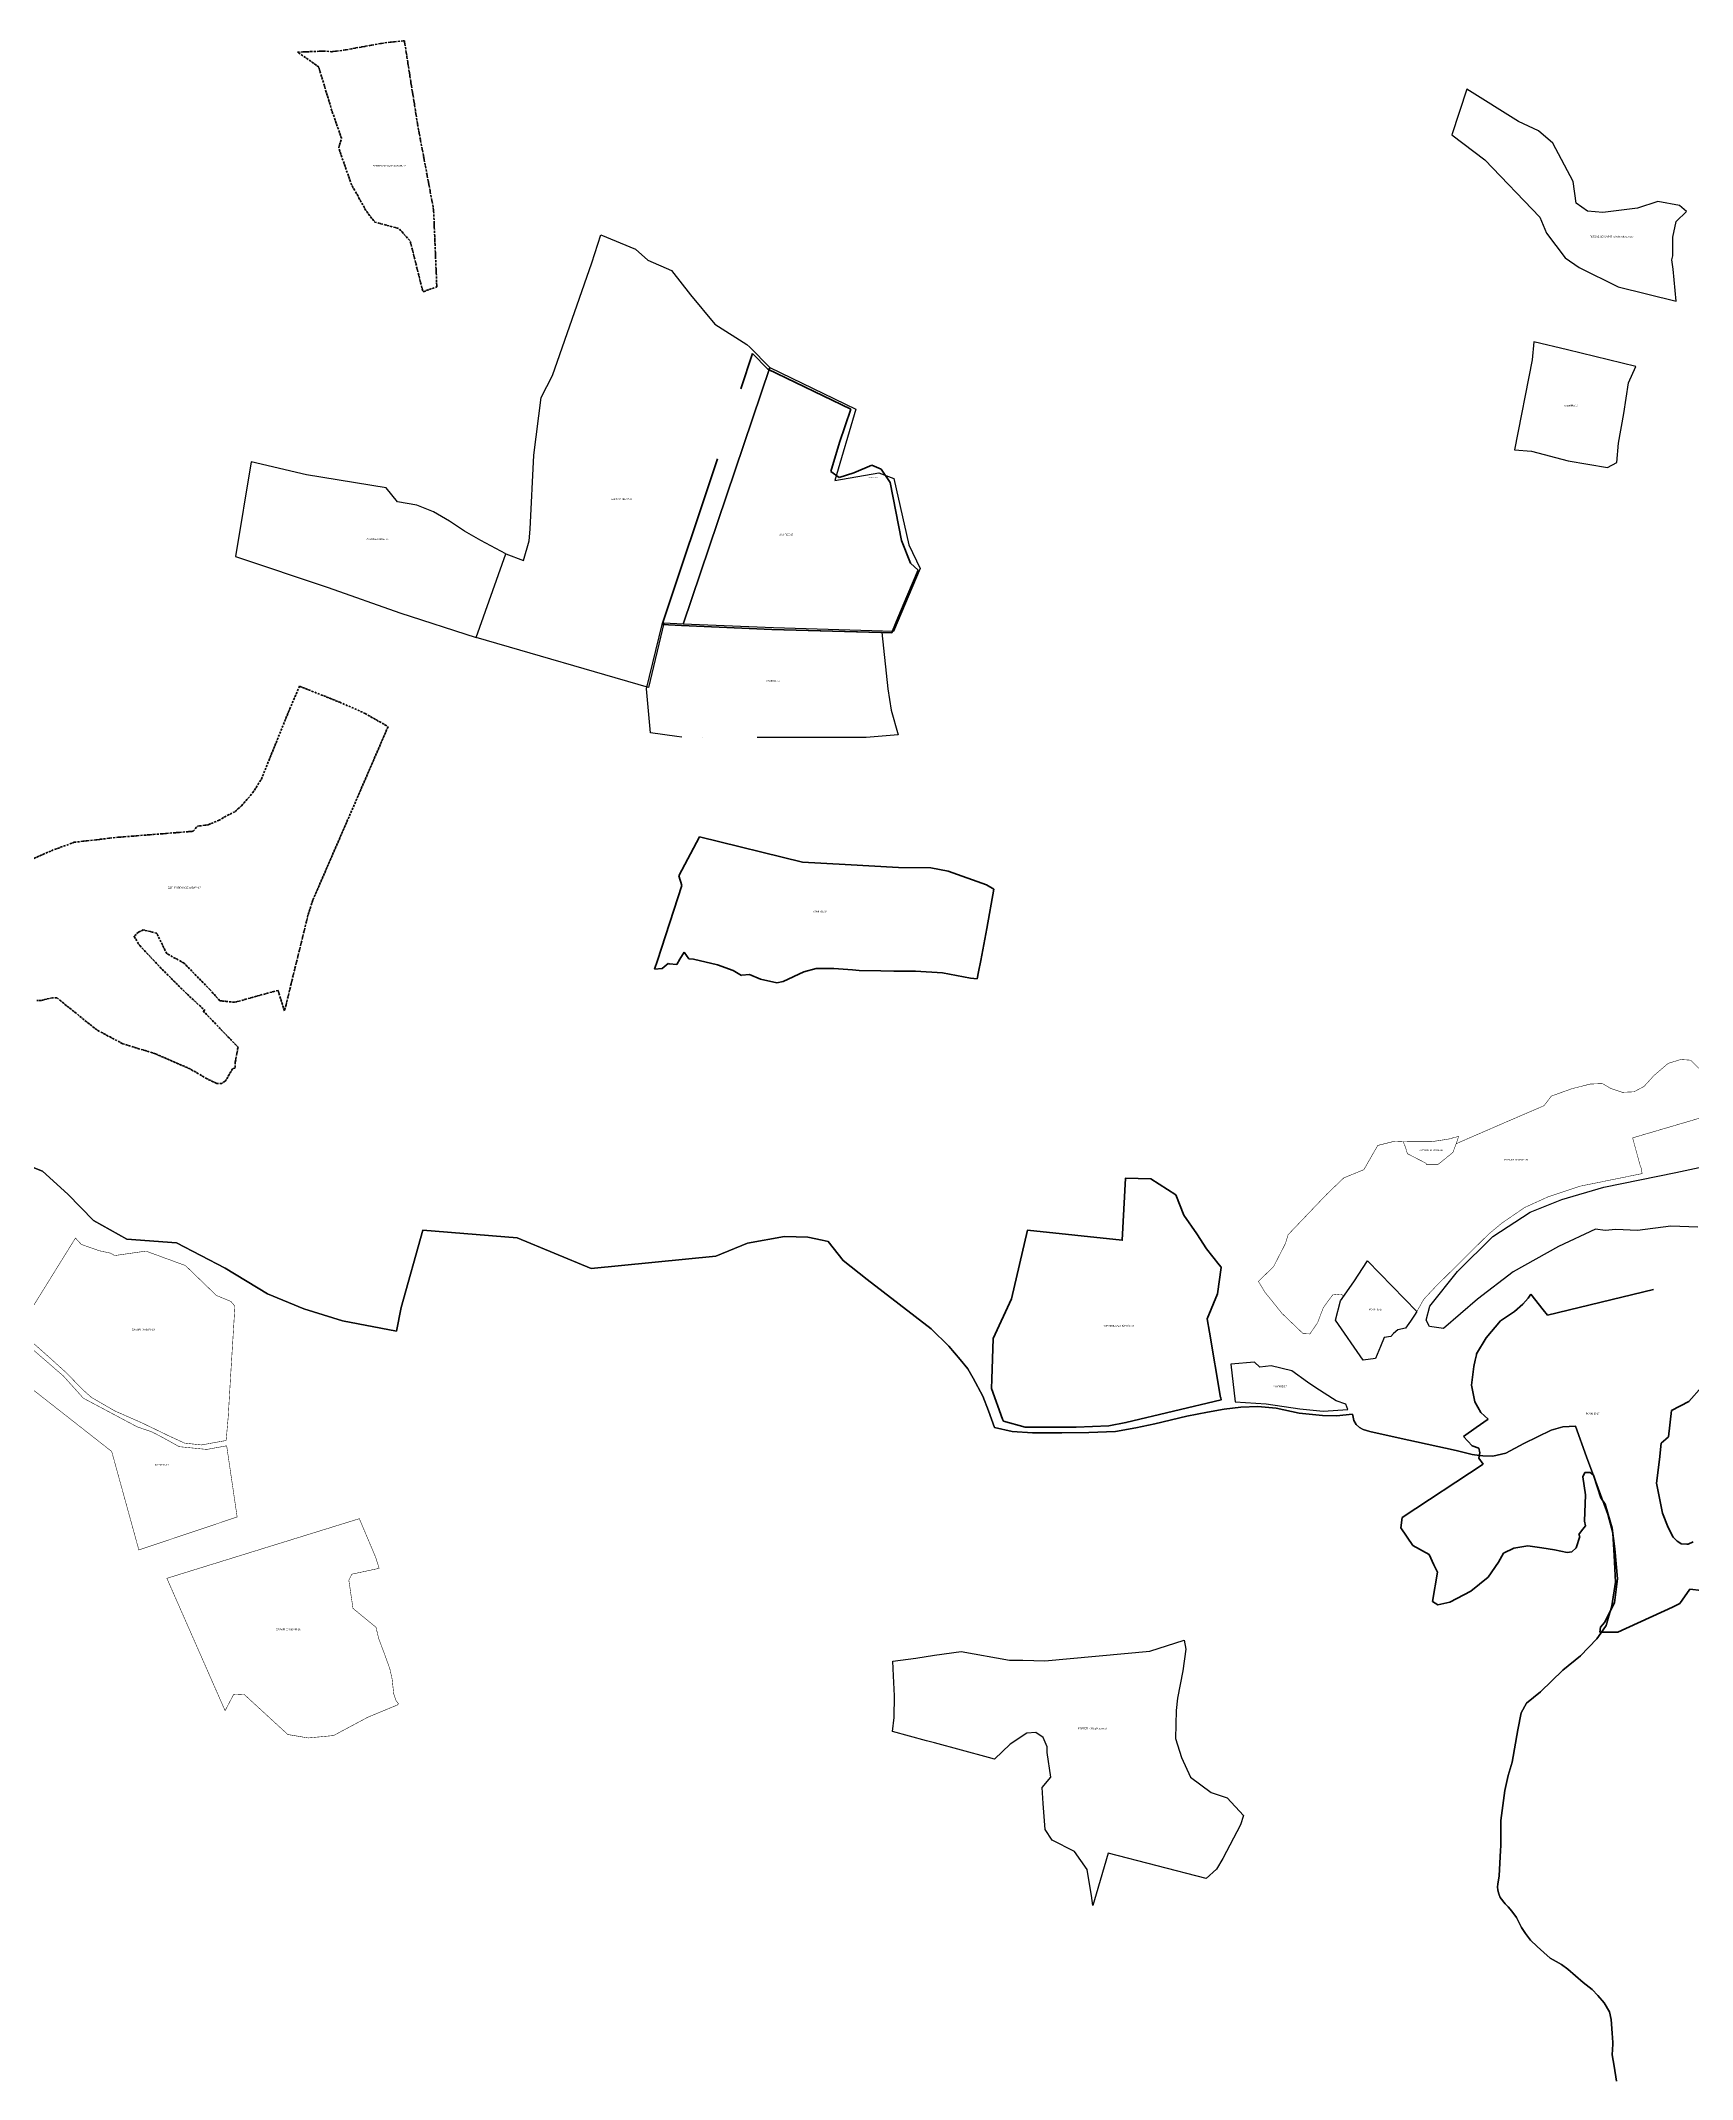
# Model space of a CAD drawing. Header units: metres. Extents: x 245125 to 394351, y 270578 to 4233311.
# Drawn here: x 270752 to 271713, y 4193052 to 4194238 of the extents above; entities that cross this region are included whole.
import ezdxf
from ezdxf.lldxf.tags import DXFTag

# ---------------------------------------------------------------- set-up
doc = ezdxf.new("R2010")
doc.units = ezdxf.units.M
for name, pattern in [('ACAD_ISO10W100', [18, 12, -3, 0, -3]), ('DASHDOT', [25.4, 12.7, -6.35, 0, -6.35]), ('t-orio', [0.79, 0.5, -0.12, 0.05, -0.12])]:
    doc.linetypes.add(name, pattern=pattern)
for name, color, linetype in [('ASTOTA', 7, 'Continuous'), ('topo2008', 42, 'Continuous'), ('topo2009', 98, 'Continuous'), ('topo2011', 23, 'Continuous'), ('topo2017', 2, 'Continuous'), ('topo2019', 6, 'Continuous'), ('topo2020', 3, 'Continuous'), ('topo2026', 192, 'Continuous')]:
    doc.layers.add(name, color=color, linetype=linetype)
doc.styles.get("Standard").update_dxf_attribs({"font": 'arial.ttf'})
tags = doc.linetypes.add('HIDDEN', pattern=[0.375, 0.25, -0.125]).pattern_tags.tags
tags[6:7] = [DXFTag(74, 4), DXFTag(75, 0), DXFTag(340, '0'), DXFTag(46, 1.0), DXFTag(50, 0.0), DXFTag(44, 0.0), DXFTag(45, 0.0)]
tags[4:5] = [DXFTag(74, 4), DXFTag(75, 0), DXFTag(340, '0'), DXFTag(46, 1.0), DXFTag(50, 0.0), DXFTag(44, 0.0), DXFTag(45, 0.0)]

msp = doc.modelspace()

# ---------------------------------------------------------------- linework, layer by layer
at = {"color": 1, "linetype": 'DASHDOT', "lineweight": 30, "ltscale": 5}
msp.add_line((271177.2, 4193895.4), (271124.6, 4193897.7), dxfattribs=at)
at = {"layer": 'ASTOTA', "color": 253, "linetype": 'HIDDEN', "ltscale": 300}
for points in [[(270714.5, 4193595.2), (270752.7, 4193580.2), (270767.4, 4193566.9), (270782.4, 4193551.5), (270801.8, 4193540.6), (270830.8, 4193538.6), (270859.1, 4193523.7), (270883.7, 4193508.9), (270904.9, 4193500.2), (270927.3, 4193493.1), (270958.7, 4193487.2), (270961.5, 4193500.9), (270974.1, 4193545.8), (271029, 4193541.4), (271072.1, 4193523.6), (271144.5, 4193530.7), (271162.9, 4193538.4), (271184.6, 4193542.2), (271198.1, 4193541.8), (271206.4, 4193540), (271210, 4193539.2), (271218.6, 4193528.2), (271232.6, 4193517.2), (271269.8, 4193488.4), (271280.1, 4193478.4), (271286.8, 4193470.7), (271291.2, 4193465.2), (271294.4, 4193459.7), (271299.9, 4193449.2), (271303.2, 4193440.7), (271306.7, 4193431.1), (271317, 4193428.8), (271328.8, 4193427.9), (271346, 4193427.9), (271361.6, 4193428.2), (271377.1, 4193428.7), (271388.9, 4193430.8), (271400.1, 4193433.2), (271418.7, 4193437.6), (271430.7, 4193439.9), (271440.3, 4193441.8), (271450, 4193442.9), (271459.9, 4193443.3), (271470.7, 4193442.3), (271484.1, 4193439.4), (271497.7, 4193438), (271505.8, 4193437.8), (271515.1, 4193438.9), (271515.5, 4193437), (271515.8, 4193435.2), (271517.3, 4193432.8), (271519.2, 4193431.1), (271521.2, 4193429.8), (271525.1, 4193428.7), (271541.7, 4193425.1), (271575.4, 4193417.7), (271584.8, 4193415.4), (271586, 4193415.2), (271591, 4193414.5), (271596.7, 4193414.3), (271604.3, 4193416.2), (271614.7, 4193421.8), (271630.6, 4193429.5), (271637.4, 4193431.4), (271644.9, 4193431.9), (271651.3, 4193413.9), (271657.3, 4193397.9), (271663.7, 4193380.4), (271666.6, 4193369.5), (271667.4, 4193356.5), (271668.1, 4193341.1), (271665.9, 4193327.2), (271662.7, 4193315.8), (271659.5, 4193311.3), (271657.2, 4193308.1), (271647.7, 4193298.1), (271637.4, 4193289.9), (271624.5, 4193277.3), (271616.3, 4193270.6), (271613.2, 4193265.1), (271611.3, 4193255.1), (271607.9, 4193236.4), (271605.7, 4193228.5), (271603.7, 4193219.8), (271601.4, 4193202.4), (271601.4, 4193187.7), (271601.2, 4193185), (271600.4, 4193170.2), (271599.7, 4193165.4), (271599.4, 4193163.7), (271599.6, 4193161.8), (271600.2, 4193159.7), (271601.1, 4193157.5), (271604, 4193153.9), (271605.7, 4193152.1), (271607.8, 4193149.7), (271610.5, 4193145.9), (271613.5, 4193140.2), (271615.7, 4193136.7), (271618.7, 4193132.8), (271622.5, 4193129.1), (271626.4, 4193125.5), (271630.2, 4193122.3), (271633.6, 4193120.3), (271636.7, 4193118.5), (271640.4, 4193115.9), (271649.4, 4193108.1), (271654.5, 4193104), (271657.9, 4193100.5), (271661.5, 4193096.3), (271664.7, 4193091.1), (271665.6, 4193086.5), (271666.2, 4193078.7), (271666.5, 4193073.1), (271666.5, 4193072.2), (271666.2, 4193066.1), (271667.3, 4193059.5), (271668.8, 4193050.7)], [(271668.8, 4193050.7), (271667.3, 4193059.5), (271666.2, 4193066.1), (271666.5, 4193072.2), (271666.5, 4193073.1), (271666.2, 4193078.7), (271665.6, 4193086.5), (271664.7, 4193091.1), (271661.5, 4193096.3), (271657.9, 4193100.5), (271654.5, 4193104), (271649.4, 4193108.1), (271640.4, 4193115.9), (271636.7, 4193118.5), (271633.6, 4193120.3), (271630.2, 4193122.3), (271626.4, 4193125.5), (271622.5, 4193129.1), (271618.7, 4193132.8), (271615.7, 4193136.7), (271613.5, 4193140.2), (271610.5, 4193145.9), (271607.8, 4193149.7), (271605.7, 4193152.1), (271604, 4193153.9), (271601.1, 4193157.5), (271600.2, 4193159.7), (271599.6, 4193161.8), (271599.4, 4193163.7), (271599.7, 4193165.4), (271600.4, 4193170.2), (271601.2, 4193185), (271601.4, 4193187.7), (271601.4, 4193202.4), (271603.7, 4193219.8), (271605.7, 4193228.5), (271607.9, 4193236.4), (271611.3, 4193255.1), (271613.2, 4193265.1), (271616.3, 4193270.6), (271624.5, 4193277.3), (271637.4, 4193289.9), (271647.7, 4193298.1), (271657.2, 4193308.1), (271659.5, 4193311.3), (271662.7, 4193315.8), (271665.9, 4193327.2), (271668.1, 4193341.1), (271667.4, 4193356.5), (271666.6, 4193369.5), (271663.7, 4193380.4), (271657.3, 4193397.9), (271651.3, 4193413.9), (271644.9, 4193431.9), (271637.4, 4193431.4), (271630.6, 4193429.5), (271614.7, 4193421.8), (271604.3, 4193416.2), (271596.7, 4193414.3), (271591, 4193414.5), (271586, 4193415.2), (271584.8, 4193415.4), (271575.4, 4193417.7), (271541.7, 4193425.1), (271525.1, 4193428.7), (271521.2, 4193429.8), (271519.2, 4193431.1), (271517.3, 4193432.8), (271515.8, 4193435.2), (271515.5, 4193437), (271515.1, 4193438.9), (271505.8, 4193437.8), (271497.7, 4193438), (271484.1, 4193439.4), (271470.7, 4193442.3), (271459.9, 4193443.3), (271450, 4193442.9), (271440.3, 4193441.8), (271430.7, 4193439.9), (271418.7, 4193437.6), (271400.1, 4193433.2), (271388.9, 4193430.8), (271377.1, 4193428.7), (271361.6, 4193428.2), (271346, 4193427.9), (271328.8, 4193427.9), (271317, 4193428.8), (271306.7, 4193431.1), (271303.2, 4193440.7), (271299.9, 4193449.2), (271294.4, 4193459.7), (271291.2, 4193465.2), (271286.8, 4193470.7), (271280.1, 4193478.4), (271269.8, 4193488.4), (271232.6, 4193517.2), (271218.6, 4193528.2), (271210, 4193539.2), (271206.4, 4193540), (271198.1, 4193541.8), (271184.6, 4193542.2), (271162.9, 4193538.4), (271144.5, 4193530.7), (271072.1, 4193523.6), (271029, 4193541.4), (270974.1, 4193545.8), (270961.5, 4193500.9), (270958.7, 4193487.2), (270927.3, 4193493.1), (270904.9, 4193500.2), (270883.7, 4193508.9), (270859.1, 4193523.7), (270830.8, 4193538.6), (270801.8, 4193540.6), (270782.4, 4193551.5), (270767.4, 4193566.9), (270752.7, 4193580.2), (270714.5, 4193595.2)], [(270714.5, 4193595.2), (270752.7, 4193580.2), (270767.4, 4193566.9), (270782.4, 4193551.5), (270801.8, 4193540.6), (270830.8, 4193538.6), (270859.1, 4193523.7), (270883.7, 4193508.9), (270904.9, 4193500.2), (270927.3, 4193493.1), (270958.7, 4193487.2), (270961.5, 4193500.9), (270974.1, 4193545.8), (271029, 4193541.4), (271072.1, 4193523.6), (271144.5, 4193530.7), (271162.9, 4193538.4), (271184.6, 4193542.2), (271198.1, 4193541.8), (271206.4, 4193540), (271210, 4193539.2), (271218.6, 4193528.2), (271232.6, 4193517.2), (271269.8, 4193488.4), (271280.1, 4193478.4), (271286.8, 4193470.7), (271291.2, 4193465.2), (271294.4, 4193459.7), (271299.9, 4193449.2), (271303.2, 4193440.7), (271306.7, 4193431.1), (271317, 4193428.8), (271328.8, 4193427.9), (271346, 4193427.9), (271361.6, 4193428.2), (271377.1, 4193428.7), (271388.9, 4193430.8), (271400.1, 4193433.2), (271418.7, 4193437.6), (271430.7, 4193439.9), (271440.3, 4193441.8), (271450, 4193442.9), (271459.9, 4193443.3), (271470.7, 4193442.3), (271484.1, 4193439.4), (271497.7, 4193438), (271505.8, 4193437.8), (271515.1, 4193438.9), (271515.5, 4193437), (271515.8, 4193435.2), (271517.3, 4193432.8), (271519.2, 4193431.1), (271521.2, 4193429.8), (271525.1, 4193428.7), (271541.7, 4193425.1), (271575.4, 4193417.7), (271584.8, 4193415.4), (271586, 4193415.2), (271591, 4193414.5), (271596.7, 4193414.3), (271604.3, 4193416.2), (271614.7, 4193421.8), (271630.6, 4193429.5), (271637.4, 4193431.4), (271644.9, 4193431.9), (271651.3, 4193413.9), (271657.3, 4193397.9), (271663.7, 4193380.4), (271666.6, 4193369.5), (271667.4, 4193356.5), (271668.1, 4193341.1), (271665.9, 4193327.2), (271662.7, 4193315.8), (271659.5, 4193311.3), (271657.2, 4193308.1), (271647.7, 4193298.1), (271637.4, 4193289.9), (271624.5, 4193277.3), (271616.3, 4193270.6), (271613.2, 4193265.1), (271611.3, 4193255.1), (271607.9, 4193236.4), (271605.7, 4193228.5), (271603.7, 4193219.8), (271601.4, 4193202.4), (271601.4, 4193187.7), (271601.2, 4193185), (271600.4, 4193170.2), (271599.7, 4193165.4), (271599.4, 4193163.7), (271599.6, 4193161.8), (271600.2, 4193159.7), (271601.1, 4193157.5), (271604, 4193153.9), (271605.7, 4193152.1), (271607.8, 4193149.7), (271610.5, 4193145.9), (271613.5, 4193140.2), (271615.7, 4193136.7), (271618.7, 4193132.8), (271622.5, 4193129.1), (271626.4, 4193125.5), (271630.2, 4193122.3), (271633.6, 4193120.3), (271636.7, 4193118.5), (271640.4, 4193115.9), (271649.4, 4193108.1), (271654.5, 4193104), (271657.9, 4193100.5), (271661.5, 4193096.3), (271664.7, 4193091.1), (271665.6, 4193086.5), (271666.2, 4193078.7), (271666.5, 4193073.1), (271666.5, 4193072.2), (271666.2, 4193066.1), (271667.3, 4193059.5), (271668.8, 4193050.7)], [(271668.8, 4193050.7), (271667.3, 4193059.5), (271666.2, 4193066.1), (271666.5, 4193072.2), (271666.5, 4193073.1), (271666.2, 4193078.7), (271665.6, 4193086.5), (271664.7, 4193091.1), (271661.5, 4193096.3), (271657.9, 4193100.5), (271654.5, 4193104), (271649.4, 4193108.1), (271640.4, 4193115.9), (271636.7, 4193118.5), (271633.6, 4193120.3), (271630.2, 4193122.3), (271626.4, 4193125.5), (271622.5, 4193129.1), (271618.7, 4193132.8), (271615.7, 4193136.7), (271613.5, 4193140.2), (271610.5, 4193145.9), (271607.8, 4193149.7), (271605.7, 4193152.1), (271604, 4193153.9), (271601.1, 4193157.5), (271600.2, 4193159.7), (271599.6, 4193161.8), (271599.4, 4193163.7), (271599.7, 4193165.4), (271600.4, 4193170.2), (271601.2, 4193185), (271601.4, 4193187.7), (271601.4, 4193202.4), (271603.7, 4193219.8), (271605.7, 4193228.5), (271607.9, 4193236.4), (271611.3, 4193255.1), (271613.2, 4193265.1), (271616.3, 4193270.6), (271624.5, 4193277.3), (271637.4, 4193289.9), (271647.7, 4193298.1), (271657.2, 4193308.1), (271659.5, 4193311.3), (271662.7, 4193315.8), (271665.9, 4193327.2), (271668.1, 4193341.1), (271667.4, 4193356.5), (271666.6, 4193369.5), (271663.7, 4193380.4), (271657.3, 4193397.9), (271651.3, 4193413.9), (271644.9, 4193431.9), (271637.4, 4193431.4), (271630.6, 4193429.5), (271614.7, 4193421.8), (271604.3, 4193416.2), (271596.7, 4193414.3), (271591, 4193414.5), (271586, 4193415.2), (271584.8, 4193415.4), (271575.4, 4193417.7), (271541.7, 4193425.1), (271525.1, 4193428.7), (271521.2, 4193429.8), (271519.2, 4193431.1), (271517.3, 4193432.8), (271515.8, 4193435.2), (271515.5, 4193437), (271515.1, 4193438.9), (271505.8, 4193437.8), (271497.7, 4193438), (271484.1, 4193439.4), (271470.7, 4193442.3), (271459.9, 4193443.3), (271450, 4193442.9), (271440.3, 4193441.8), (271430.7, 4193439.9), (271418.7, 4193437.6), (271400.1, 4193433.2), (271388.9, 4193430.8), (271377.1, 4193428.7), (271361.6, 4193428.2), (271346, 4193427.9), (271328.8, 4193427.9), (271317, 4193428.8), (271306.7, 4193431.1), (271303.2, 4193440.7), (271299.9, 4193449.2), (271294.4, 4193459.7), (271291.2, 4193465.2), (271286.8, 4193470.7), (271280.1, 4193478.4), (271269.8, 4193488.4), (271232.6, 4193517.2), (271218.6, 4193528.2), (271210, 4193539.2), (271206.4, 4193540), (271198.1, 4193541.8), (271184.6, 4193542.2), (271162.9, 4193538.4), (271144.5, 4193530.7), (271072.1, 4193523.6), (271029, 4193541.4), (270974.1, 4193545.8), (270961.5, 4193500.9), (270958.7, 4193487.2), (270927.3, 4193493.1), (270904.9, 4193500.2), (270883.7, 4193508.9), (270859.1, 4193523.7), (270830.8, 4193538.6), (270801.8, 4193540.6), (270782.4, 4193551.5), (270767.4, 4193566.9), (270752.7, 4193580.2), (270714.5, 4193595.2)]]:
    msp.add_lwpolyline(points, dxfattribs=at)
at = {"layer": 'topo2008', "color": 42}
for p, q in [((271661.3, 4193571), (271703.2, 4193579.4)), ((271703.2, 4193579.4), (271722.3, 4193583.6)), ((271618.5, 4193556.4), (271636.8, 4193563.7)), ((271636.8, 4193563.7), (271661.3, 4193571)), ((271596.8, 4193542.2), (271618.5, 4193556.4)), ((271576.1, 4193521.8), (271596.8, 4193542.2)), ((271656.5, 4193546.4), (271634.9, 4193536.4)), ((271662.1, 4193545.7), (271656.5, 4193546.4)), ((271668.3, 4193546.3), (271662.1, 4193545.7)), ((271681, 4193545.7), (271668.3, 4193546.3)), ((271700.3, 4193548.3), (271681, 4193545.7)), ((271716, 4193547.6), (271700.3, 4193548.3)), ((271634.9, 4193536.4), (271608.6, 4193521.6)), ((271560, 4193501.7), (271576.1, 4193521.8)), ((271608.6, 4193521.6), (271587.8, 4193505.7)), ((271558, 4193493.5), (271560, 4193501.7)), ((271587.8, 4193505.7), (271568.1, 4193488.7)), ((271559.9, 4193489.9), (271558, 4193493.5)), ((271568.1, 4193488.7), (271559.9, 4193489.9)), ((271271.8, 4193298.6), (271287.3, 4193300.8)), ((271287.3, 4193300.8), (271315.5, 4193295.7)), ((271336.1, 4193295.3), (271397.1, 4193301)), ((271397.1, 4193301), (271417.1, 4193307.3)), ((271418.1, 4193302.1), (271416.3, 4193289.4)), ((271417.1, 4193307.3), (271418.1, 4193302.1)), ((271247.5, 4193295.1), (271260.9, 4193296.9)), ((271248, 4193286.6), (271247.5, 4193295.1)), ((271260.9, 4193296.9), (271271.8, 4193298.6)), ((271315.5, 4193295.7), (271323.2, 4193295.7)), ((271323.2, 4193295.7), (271336.1, 4193295.3)), ((271416.3, 4193289.4), (271413.3, 4193273.6)), ((271248.6, 4193274.9), (271248, 4193286.6)), ((271248.4, 4193262.3), (271248.6, 4193274.9)), ((271412.5, 4193266.3), (271412.1, 4193250)), ((271413.3, 4193273.6), (271412.5, 4193266.3)), ((271247.3, 4193254.1), (271248.4, 4193262.3)), ((271267.1, 4193248.8), (271247.3, 4193254.1)), ((271325.5, 4193253.1), (271315.9, 4193246.8)), ((271330.8, 4193253.6), (271325.5, 4193253.1)), ((271335.1, 4193250.7), (271330.8, 4193253.6)), ((271271.9, 4193247.5), (271267.1, 4193248.8)), ((271303.3, 4193239), (271271.9, 4193247.5)), ((271315.9, 4193246.8), (271306.8, 4193238)), ((271337.3, 4193245.2), (271335.1, 4193250.7)), ((271337.3, 4193241.9), (271337.3, 4193245.2)), ((271339.5, 4193227.6), (271337.3, 4193241.9)), ((271412.1, 4193250), (271415.6, 4193239)), ((271306.8, 4193238), (271303.3, 4193239)), ((271415.6, 4193239), (271420.8, 4193227.6)), ((271334.5, 4193221.6), (271339.5, 4193227.6)), ((271335, 4193212.3), (271334.5, 4193221.6)), ((271420.8, 4193227.6), (271432.9, 4193218.6)), ((271432.9, 4193218.6), (271442.2, 4193215.6)), ((271336.3, 4193197.2), (271335, 4193212.3)), ((271442.2, 4193215.6), (271451.6, 4193205.3)), ((271451.6, 4193205.3), (271449.8, 4193199.9)), ((271340.2, 4193190.9), (271336.3, 4193197.2)), ((271449.8, 4193199.9), (271439.6, 4193180.2)), ((271353.3, 4193184.3), (271340.2, 4193190.9)), ((271360.7, 4193173.8), (271353.3, 4193184.3)), ((271372.8, 4193183.3), (271365.9, 4193159.5)), ((271429.9, 4193168.6), (271372.8, 4193183.3)), ((271362.3, 4193164.3), (271360.7, 4193173.8)), ((271436, 4193174.1), (271429.9, 4193168.6)), ((271439.6, 4193180.2), (271436, 4193174.1)), ((271363.1, 4193158.8), (271362.3, 4193164.3)), ((271364, 4193152.9), (271363.1, 4193158.8)), ((271365.9, 4193159.5), (271364, 4193152.9))]:
    msp.add_line(p, q, dxfattribs=at)
at = {"layer": 'topo2009', "color": 98}
for p, q in [((271581.6, 4194209.8), (271572.8, 4194183.2)), ((271611.7, 4194191), (271581.6, 4194209.8)), ((271623.4, 4194185.6), (271611.7, 4194191)), ((271572.8, 4194183.2), (271592.1, 4194168.8)), ((271631.7, 4194178.4), (271623.4, 4194185.6)), ((271643.5, 4194156.1), (271631.7, 4194178.4)), ((271592.1, 4194168.8), (271624, 4194135.4)), ((271645.3, 4194143.6), (271643.5, 4194156.1)), ((271651.8, 4194138.8), (271645.3, 4194143.6)), ((271692.8, 4194144.4), (271681, 4194140.6)), ((271705.4, 4194142.2), (271692.8, 4194144.4)), ((271709.5, 4194138.6), (271705.4, 4194142.2)), ((271624, 4194135.4), (271627.9, 4194126.1)), ((271660.7, 4194138.1), (271651.8, 4194138.8)), ((271681, 4194140.6), (271660.7, 4194138.1)), ((271701.4, 4194123.8), (271703.5, 4194132.8)), ((271703.5, 4194132.8), (271709.5, 4194138.6)), ((271627.9, 4194126.1), (271638.8, 4194111.6)), ((271701.4, 4194112.8), (271701.4, 4194123.8)), ((271638.8, 4194111.6), (271647, 4194106.1)), ((271701, 4194110.5), (271701.4, 4194112.8)), ((271701.6, 4194105.1), (271701, 4194110.5)), ((271647, 4194106.1), (271669.6, 4194094.8)), ((271669.6, 4194094.8), (271703.5, 4194086.4)), ((271703.5, 4194086.4), (271701.6, 4194105.1))]:
    msp.add_line(p, q, dxfattribs=at)
at = {"layer": 'topo2011', "color": 23, "ltscale": 0.1}
for points in [[(271022.4, 4193939.4), (271032.6, 4193935.5), (271036, 4193947), (271036.5, 4193953.9), (271038.7, 4193996.9), (271043, 4194030.4), (271049.6, 4194043.3), (271072.4, 4194108.7), (271077.7, 4194125.1), (271097.9, 4194116.7), (271104.9, 4194110.3), (271118.8, 4194104.3), (271129.9, 4194090.2), (271144, 4194073), (271162.6, 4194061.3), (271164.3, 4194059.7), (271175.9, 4194047.9), (271125.6, 4193898.6), (271114.4, 4193899.2), (271105.3, 4193861.7), (271005, 4193890.7)], [(271125.6, 4193898.6), (271175.9, 4194047.9), (271226.1, 4194023.7), (271213.8, 4193982.1), (271239.5, 4193986.6), (271248.2, 4193983.3), (271256.9, 4193944.7), (271263.4, 4193931), (271248, 4193894.3), (271178.2, 4193896.3)], [(270865.1, 4193937.9), (270918.9, 4193919.8), (270960.7, 4193905.2), (271005, 4193890.7), (271022.4, 4193939.4), (271007.8, 4193947.2), (270998.4, 4193952.7), (270989.5, 4193958.5), (270980.3, 4193963.9), (270970.6, 4193967.7), (270959.4, 4193969.7), (270952.8, 4193977.9), (270906.3, 4193985.4), (270874.1, 4193993)]]:
    msp.add_lwpolyline(points, close=True, dxfattribs=at)
at = {"layer": 'topo2017', "color": 2, "linetype": 'ACAD_ISO10W100', "lineweight": 70, "ltscale": 0.1, "flags": 128}
msp.add_lwpolyline([(270901.1, 4194231.4), (270916.9, 4194232), (270921, 4194231.6), (270927.9, 4194232.5), (270951.1, 4194236.7), (270963.3, 4194238), (270971.1, 4194188.7), (270980.3, 4194139.9), (270982.2, 4194094.8), (270974.1, 4194091.9), (270966.7, 4194121.5), (270960.2, 4194128.7), (270946.1, 4194132.5), (270941, 4194139.1), (270932.5, 4194154.4), (270925.1, 4194175.5), (270926.7, 4194181.3), (270921.2, 4194197.1), (270913.4, 4194222.9), (270901.1, 4194231.4)], dxfattribs=at)
at = {"layer": 'topo2017', "color": 2, "flags": 128}
msp.add_lwpolyline([(271609.4, 4194000), (271619.2, 4193999.2), (271640.5, 4193993.5), (271663.5, 4193989.6), (271669, 4193992.6), (271669.9, 4194003.8), (271672.9, 4194021.2), (271675.6, 4194039), (271680, 4194048.5), (271640.1, 4194058.2), (271620.6, 4194062.9), (271619.6, 4194052.4)], close=True, dxfattribs=at)
at = {"layer": 'topo2017', "color": 2, "linetype": 'DASHDOT', "lineweight": 60, "ltscale": 8}
msp.add_lwpolyline([(271166, 4194056), (271174.9, 4194047), (271223.2, 4194023.6), (271216.5, 4194004.2), (271211.5, 4193987.3), (271216.3, 4193983.8), (271224.9, 4193986.5), (271235.3, 4193991.1), (271240.8, 4193988.8), (271246.1, 4193981), (271252.7, 4193947.3), (271257.8, 4193934.1), (271262.4, 4193930), (271255.8, 4193914.4), (271249.6, 4193899.6), (271247, 4193893.4), (271241.1, 4193893.6), (271177.2, 4193895.4), (271124.6, 4193897.7), (271113.4, 4193898.3), (271159.1, 4194035.4)], close=True, dxfattribs=at)
at = {"layer": 'topo2017', "color": 2, "linetype": 'DASHDOT', "lineweight": 30, "ltscale": 5}
for points in [[(271106.6, 4193835.3), (271104.3, 4193860.8), (271113.4, 4193898.3), (271124.6, 4193897.7), (271177.2, 4193895.4), (271241.1, 4193893.6), (271244.6, 4193860.9), (271246.6, 4193848.4), (271250.7, 4193834.2), (271232.1, 4193832.6), (271124.8, 4193832.7), (271121.8, 4193833.1)], [(271505.2, 4193493.6), (271508, 4193504.8), (271515.9, 4193515.9), (271523.9, 4193528), (271552.5, 4193498.5), (271552.5, 4193498.5), (271551.2, 4193496.4), (271548.9, 4193492.9), (271546, 4193488.9), (271541.5, 4193487.9), (271538.9, 4193485.8), (271537.3, 4193484), (271533.5, 4193483.4), (271531.3, 4193478.2), (271528.4, 4193471.2), (271521.3, 4193470.2)], [(271512.4, 4193441.5), (271511.2, 4193444.7), (271505.5, 4193446.5), (271493.7, 4193454.1), (271488.9, 4193457.5), (271479.8, 4193464), (271467.7, 4193466.9), (271461.2, 4193466.1), (271458.1, 4193469.1), (271444.2, 4193467.9), (271446.7, 4193445.9), (271464.9, 4193444.9), (271484.4, 4193441.9), (271498, 4193440.6)]]:
    msp.add_lwpolyline(points, close=True, dxfattribs=at)
at = {"layer": 'topo2017', "color": 2, "linetype": 'ACAD_ISO10W100', "lineweight": 70, "ltscale": 0.1}
msp.add_lwpolyline([(270744.2, 4193760.7), (270757.9, 4193766.7), (270771.2, 4193771.6), (270796.5, 4193774.5), (270840.4, 4193778), (270842.9, 4193781), (270844.1, 4193781.1), (270849.2, 4193781.8), (270855.2, 4193784.3), (270860.2, 4193787.2), (270864.9, 4193789.5), (270868.6, 4193792.9), (270875, 4193800.3), (270880.1, 4193808.4), (270896.6, 4193849.2), (270902.3, 4193862.4), (270925.7, 4193853.1), (270940.5, 4193846.6), (270953.9, 4193838.8), (270953, 4193837), (270930.3, 4193784.6), (270910, 4193737.9), (270907.2, 4193729.1), (270897.4, 4193689.2), (270894.5, 4193677.1), (270893.5, 4193673.5), (270889.8, 4193685.4), (270879, 4193682.5), (270867.2, 4193679.2), (270864.4, 4193678.5), (270855.9, 4193679.4), (270850.2, 4193685.8), (270835.1, 4193701.3), (270825, 4193706.8), (270819.2, 4193718.7), (270811.4, 4193720.6), (270808.5, 4193719.3), (270806, 4193716.8), (270806, 4193716.8), (270806, 4193716.8), (270809.3, 4193711.5), (270822.3, 4193697.7), (270836.9, 4193683.2), (270847.2, 4193673.8), (270846.2, 4193673.5), (270864.8, 4193654.1), (270866.5, 4193652.4), (270864.9, 4193643.6), (270864.9, 4193640.2), (270863.4, 4193639.9), (270859.1, 4193632.6), (270857.1, 4193631.3), (270854.1, 4193631.3), (270848.5, 4193633.9), (270838.6, 4193639.7), (270818.5, 4193648.5), (270799.4, 4193654.4), (270784.3, 4193662.4), (270761.1, 4193681.1), (270758.5, 4193681.1), (270755.1, 4193680.4), (270752, 4193679.5), (270749.5, 4193679.6)], dxfattribs=at)
at = {"layer": 'topo2017', "color": 2, "linetype": 'DASHDOT', "lineweight": 60, "ltscale": 5}
msp.add_lwpolyline([(271135, 4193774.8), (271195, 4193760), (271219.8, 4193758.6), (271250.8, 4193756.9), (271269.7, 4193756.7), (271279.7, 4193754.7), (271302, 4193746.9), (271306.4, 4193744.3), (271302.2, 4193721.4), (271298.7, 4193702.9), (271297.5, 4193696.3), (271296.7, 4193692.2), (271292.8, 4193692.6), (271276.5, 4193695.6), (271260.8, 4193696.6), (271248.1, 4193696.6), (271240.6, 4193696.7), (271228, 4193697), (271224.1, 4193697.3), (271213.2, 4193698.2), (271202.9, 4193698.2), (271195.8, 4193696.3), (271183.7, 4193690.5), (271180.1, 4193689.8), (271170.6, 4193692), (271164.2, 4193694.7), (271159.7, 4193694.3), (271159.6, 4193694.1), (271154.7, 4193697), (271145.6, 4193700.3), (271131.5, 4193703.6), (271128.9, 4193703.7), (271126.2, 4193707.7), (271123.7, 4193703.6), (271121.8, 4193700.4), (271117.5, 4193700.9), (271116.8, 4193701.1), (271113.4, 4193698.2), (271108.9, 4193697.7), (271110.6, 4193702.9), (271124.7, 4193746.4), (271123.1, 4193752)], close=True, dxfattribs=at)
for points in [[(271718.1, 4193336.3), (271711.3, 4193336.9), (271705.6, 4193328.6), (271701.3, 4193326.6), (271669.4, 4193311.9), (271659, 4193312), (271659.4, 4193314.8), (271661.8, 4193317.6), (271667.6, 4193329.1), (271669.3, 4193343), (271667.8, 4193360.4), (271666.1, 4193372.4), (271662.1, 4193386.5), (271659.5, 4193390.1), (271655.3, 4193403.3), (271653.4, 4193404.8), (271650.3, 4193404.8), (271649.2, 4193402.4), (271650.7, 4193391.8), (271650.1, 4193376.5), (271650.6, 4193373.8), (271648.4, 4193370.9), (271646.7, 4193368.8), (271647.4, 4193367.7), (271645.3, 4193361.1), (271642.7, 4193358.7), (271640, 4193358.4), (271632.7, 4193359.8), (271625.3, 4193361), (271617.1, 4193362.2), (271608.9, 4193360.8), (271603, 4193357.9), (271600.1, 4193352.6), (271594.1, 4193344), (271584, 4193335.8), (271571.8, 4193329.4), (271564.8, 4193327.8), (271561.7, 4193329.9), (271564.5, 4193346.9), (271562.5, 4193351.2), (271559.7, 4193357.1), (271550.1, 4193362.4), (271543.2, 4193372.7), (271543.9, 4193378.6), (271591.1, 4193409.7), (271588.5, 4193413.2), (271589.2, 4193416.3), (271588.6, 4193419), (271584.8, 4193420.4), (271579.7, 4193425.8), (271587, 4193431), (271594.1, 4193436), (271589.7, 4193439.8), (271586.3, 4193445.9), (271584.3, 4193455.6), (271585.6, 4193466.6), (271586.5, 4193470.3), (271587.3, 4193473.4), (271587.3, 4193474), (271592.8, 4193483.2), (271601.3, 4193493.2), (271609.3, 4193498.5), (271614.2, 4193502.9), (271617.3, 4193506.4), (271618.9, 4193508.6), (271626, 4193499.6), (271628.5, 4193496.4), (271736.4, 4193522.6)], [(271718.3, 4193454.8), (271710.9, 4193446.1), (271700.8, 4193441), (271699, 4193425.7), (271697.4, 4193424.2), (271694.7, 4193422), (271693.8, 4193412.5), (271692, 4193398.7), (271695.4, 4193381.3), (271698.7, 4193372.8), (271701.7, 4193367.2), (271704.1, 4193365), (271705.6, 4193363.9), (271706.4, 4193363.3), (271709.6, 4193363.2), (271710.4, 4193363.1), (271713.4, 4193364.6)]]:
    msp.add_lwpolyline(points, dxfattribs=at)
at = {"layer": 'topo2019', "color": 6, "lineweight": 40, "ltscale": 2}
msp.add_lwpolyline([(271311.9, 4193434.8), (271311.4, 4193436), (271305, 4193453.8), (271305.2, 4193459.2), (271305.9, 4193482.8), (271316.6, 4193505.9), (271325.9, 4193545.8), (271381.1, 4193540), (271383, 4193576.2), (271397.8, 4193575.7), (271412.2, 4193566.5), (271417, 4193554.6), (271424.5, 4193543.7), (271430.1, 4193535), (271437.5, 4193525.8), (271438.6, 4193524.3), (271438.7, 4193524.2), (271436.5, 4193508.9), (271430.5, 4193494.3), (271431.8, 4193486.5), (271438.2, 4193448.6), (271438.5, 4193448.4), (271438.6, 4193447.1), (271383.2, 4193433.9), (271373.2, 4193432.1), (271354.2, 4193431.3), (271324.5, 4193431.2)], close=True, dxfattribs=at)
at = {"layer": 'topo2019', "color": 6, "ltscale": 35, "const_width": 0.3}
msp.add_lwpolyline([(270771.9, 4193541.3), (270775.3, 4193537.6), (270785.8, 4193533.9), (270792.4, 4193532.5), (270794.7, 4193531.1), (270812.9, 4193533.7), (270835.9, 4193525.3), (270853.9, 4193507.9), (270862.4, 4193504.4), (270864.7, 4193501.6), (270862.1, 4193459.4), (270860.8, 4193437.3), (270859.6, 4193423.5), (270845.2, 4193420.9), (270835.3, 4193422), (270826, 4193426.3), (270810.7, 4193433.7), (270794.8, 4193440.7), (270781.3, 4193448.5), (270776.1, 4193453.1), (270766.7, 4193462.8), (270757.2, 4193471.4), (270738.7, 4193487.8)], close=True, dxfattribs=at)
at = {"layer": 'topo2019', "color": 6, "lineweight": 35, "ltscale": 50, "const_width": 0.3}
msp.add_lwpolyline([(270808.8, 4193359.8), (270866, 4193379), (270859.9, 4193420.4), (270848.3, 4193418.3), (270832.3, 4193419.9), (270822.9, 4193425.1), (270816.6, 4193428.4), (270807.7, 4193431.5), (270776.5, 4193448.1), (270764.9, 4193461), (270739.4, 4193483.1), (270727.6, 4193468.4), (270793, 4193417.1)], close=True, dxfattribs=at)
at = {"layer": 'topo2020', "color": 3, "lineweight": 30, "ltscale": 20, "const_width": 0.3}
msp.add_lwpolyline([(271724, 4193613.1), (271678.1, 4193599.6), (271682.4, 4193583.8), (271683.1, 4193581.9), (271683.6, 4193578.8), (271647.6, 4193571.5), (271628.7, 4193565.2), (271615.3, 4193559.1), (271602, 4193550), (271594.1, 4193543.4), (271563.4, 4193513), (271556.5, 4193505.6), (271552.5, 4193498.5), (271523.9, 4193528), (271515.9, 4193515.9), (271510.1, 4193507.6), (271508.2, 4193508.7), (271503.5, 4193508.2), (271498.1, 4193500.8), (271496.3, 4193496.1), (271494.8, 4193492.1), (271490.3, 4193485.5), (271486.3, 4193485.7), (271474, 4193497.5), (271468.5, 4193504.4), (271464.1, 4193509.8), (271460.3, 4193516.1), (271469.1, 4193524.6), (271476.1, 4193538.2), (271477.6, 4193543.2), (271478.9, 4193544.6), (271500.1, 4193566.8), (271510, 4193576.3), (271521.7, 4193581.1), (271526.5, 4193589.5), (271529.8, 4193595.2), (271539.8, 4193597.7), (271544.5, 4193597.5), (271545.9, 4193594.2), (271547, 4193590.4), (271557.5, 4193585), (271558.4, 4193584), (271564.7, 4193584), (271573.5, 4193591.1), (271575.4, 4193596.2), (271591.5, 4193603.2), (271613.7, 4193612.8), (271626.5, 4193618.3), (271630.8, 4193623.9), (271642.7, 4193628.2), (271653.4, 4193630.9), (271660.5, 4193631.2), (271665.5, 4193628.3), (271672, 4193626.1), (271678.9, 4193626.4), (271684.7, 4193629.5), (271688.9, 4193634.1), (271690.4, 4193635.8), (271698.7, 4193642.9), (271706.1, 4193645.2), (271711.9, 4193644.8), (271716.5, 4193640.1)], dxfattribs=at)
at = {"layer": 'topo2020', "color": 3, "lineweight": 30, "ltscale": 14, "const_width": 0.3}
msp.add_lwpolyline([(271544.5, 4193597.5), (271548.3, 4193597.4), (271561.3, 4193597.4), (271571, 4193598.9), (271576.9, 4193600.5), (271575.4, 4193596.2), (271573.5, 4193591.1), (271564.7, 4193584), (271558.4, 4193584), (271557.5, 4193585), (271547, 4193590.4), (271545.9, 4193594.2)], close=True, dxfattribs=at)
at = {"layer": 'topo2026', "linetype": 't-orio', "ltscale": 50, "const_width": 0.3}
msp.add_lwpolyline([(270825.1, 4193343.3), (270937.1, 4193378), (270946.7, 4193355.3), (270948.6, 4193349.1), (270932.7, 4193345.7), (270931, 4193342.2), (270933.4, 4193325.8), (270946.8, 4193314.8), (270948.3, 4193308.5), (270951.4, 4193300.2), (270954.9, 4193290.5), (270956.2, 4193284.6), (270957.1, 4193276.2), (270958.4, 4193272.3), (270959.8, 4193270.4), (270959.5, 4193269.7), (270942.1, 4193262.5), (270922.1, 4193251.8), (270907.4, 4193250.4), (270895.5, 4193252.4), (270869.9, 4193275.9), (270863.9, 4193275.6), (270859, 4193266.3), (270858.4, 4193267.6)], close=True, dxfattribs=at)

# ---------------------------------------------------------------- texts
at = {"layer": 'topo2008', "color": 42, "insert": (271355.3, 4193256.5), "char_height": 1, "width": 14.294, "attachment_point": 1}
msp.add_mtext('ΜΑΡΓΕΤΗ-08(ορθογωνιες)', dxfattribs=at)
at = {"layer": 'topo2009', "color": 98, "insert": (271653.1, 4194124.5), "char_height": 1, "width": 42.542, "attachment_point": 1}
msp.add_mtext('ΠΑΤΣΟΣ ΛΕΧΟΥΡΙΤΙΚΑ-09(ορθογωνιες)', dxfattribs=at)
at = {"layer": 'topo2011', "color": 23, "width": 17.175, "attachment_point": 1}
for insert, char_height in [((271233.4, 4193984.1), 0.5), ((271083.4, 4193971.7), 1), ((270941.3, 4193948.5), 1)]:
    msp.add_mtext('ΛΑΜΠΟΣ ΝΙΚΟΣ-11', dxfattribs=dict(at, insert=insert, char_height=char_height))
at = {"layer": 'topo2017', "color": 2, "char_height": 1, "attachment_point": 1}
for s, insert, width in [('ΣΩΤΗΡΟΠΟΥΛΟΣ ΧΑΒΑΡΙ-17', (270944.9, 4194165.7), 65.548), ('lexouritika-17', (271638, 4194026.3), 17.175), ('ΛΑΜΠΟΣ-17', (271181.6, 4193951.1), 17.175), ('ΛΑΜΠΟΣ-17', (271173.9, 4193866.1), 17.175), ('ΣΩΤΗΡΟΠΟΥΛΟΣ ΧΑΒΑΡΙ-17', (270825.7, 4193745.7), 47.232), ('ΛΑΜΠΟΣ-17', (271201.3, 4193731.9), 17.175), ('ΡΟΥΝΗΣ-17', (271524.6, 4193500.3), 17.175), ('ΡΟΥΝΗΣ-17', (271469, 4193455.5), 17.175), ('ΡΟΥΝΗΣ-17', (271650.9, 4193439.6), 17.175)]:
    msp.add_mtext(s, dxfattribs=dict(at, insert=insert, width=width))
at = {"layer": 'topo2019', "color": 6, "lineweight": 80, "ltscale": 20, "char_height": 1, "attachment_point": 1}
for s, insert, width in [('ΚΑΡΑΜΠΕΛΑΣ ΓΙΩΡΓΟΣ-19', (271370.1, 4193490.8), 19.622), ('ΣΑΦΑΡΗ ΧΑΒΑΡΙ-19', (270804.8, 4193488.5), 23.423), ('ΚΟΡΙΖΗΣ-19', (270818.1, 4193409.8), 4.974)]:
    msp.add_mtext(s, dxfattribs=dict(at, insert=insert, width=width))
at = {"layer": 'topo2020', "color": 3, "ltscale": 3, "char_height": 1, "attachment_point": 1}
for insert, width in [((271553.8, 4193593), 17.43), ((271603.3, 4193587.3), 25.469)]:
    msp.add_mtext('ΡΟΥΝΗΣ ΣΠΥΡΟΣ-20', dxfattribs=dict(at, insert=insert, width=width))
at = {"layer": 'topo2026', "lineweight": 80, "ltscale": 20, "insert": (270888.8, 4193314.1), "char_height": 1, "width": 27.797, "attachment_point": 1}
msp.add_mtext('ΣΑΦΑΡΗΣ ΧΑΒΑΡΙ-26', dxfattribs=at)

doc.saveas('drawing.dxf')
